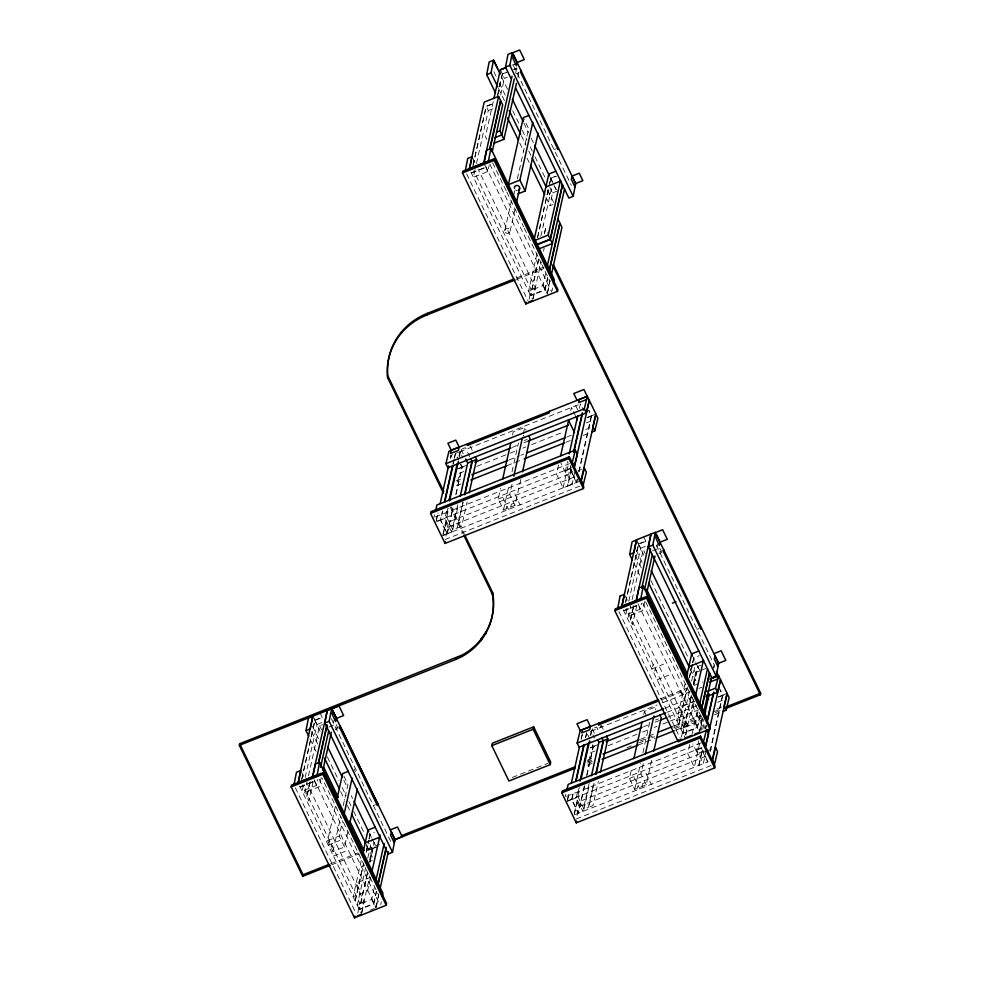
<?xml version="1.0" encoding="UTF-8"?>
<svg xmlns="http://www.w3.org/2000/svg" width="1000" height="1000" viewBox="0 0 1000 1000"><rect width="100%" height="100%" fill="white"/><g stroke="black" fill="none" stroke-linecap="round" stroke-linejoin="round"><path stroke-width="0.75" stroke-dasharray="5 3.75" d="M357.85 913.138L359.787 903.263L302.512 784.812M369.613 860.175L371.812 848.888L369.125 843.312M361.912 912.8L364.113 901.525L306.837 783.075M376.425 906.388L378.625 895.1L322.025 778.062M380.75 904.65L381.3 901.838M529.15 299.237L531.075 289.363L473.8 170.925M552.913 204.488L550.025 205.65L552.5 192.95L549.812 187.375M533.2 298.913L535.4 287.625L478.125 169.188M547.712 292.5L549.925 281.212L541.838 264.488M552.038 290.763L552.587 287.938M681.5 736.938L683.438 727.062L626.15 608.625M693.25 683.975L695.462 672.688L692.763 667.125M685.825 735.2L687.763 725.325L630.487 606.888M713.75 667.938L714.3 665.113L655 542.5M704.4 728.45L704.95 725.638M301.675 779.2L314.887 720.1L312.913 716M301.812 779.488L315.025 720.375L322.225 717.513M303.45 785.088L302.1 791.15L316.512 785.438L317.863 779.375M305.15 777.513L317 724.475L315.025 720.375M309.762 782.938L306.712 796.575L304.725 792.487L307.1 781.875M308.45 775.812L319.637 725.8L322.512 724.663M310.238 781.7L306.85 796.862L308.825 800.95L313.562 779.737M316.512 785.438L314.525 781.338L315.212 778.312M321.175 777.675L319.137 786.762L304.725 792.487M333.375 723.112L334.05 720.088M472.962 165.312L486.175 106.2L493.387 103.338M473.1 165.588L486.312 106.487L493.525 103.625M475.075 169.688L473.387 177.262L487.8 171.537L489.15 165.475M476.438 163.625L488.288 110.575L486.312 106.487M347.875 831.737L344.475 846.975L332.938 851.55L327.663 840.638L335.5 805.588M493.212 101.662L485.412 136.55L486.737 139.275M328.963 842.95L329.475 840.638M497.55 95.213L502.312 73.9L506.625 72.237M497.7 95.45L502.438 74.237M331.05 847.262L331.625 844.7L333.575 848.737M500.675 95.05L504.412 78.325M332.938 851.55L340.775 816.5M343.162 805.837L347.925 784.5L342.65 773.575M487.8 171.537L485.825 167.45L486.5 164.412M344.475 846.975L339.188 836.062L342.6 820.825M515.688 72.838L516.725 68.188L514.75 64.088M517.8 77.213L518.812 72.675L516.7 68.3L513.812 69.438M436.062 521.938L438.088 512.85M450.288 458.288L450.962 455.25L458.462 452.275M361.287 860.362L353.15 896.737L367.562 891.012L370.275 878.888M504.787 230.588L511.413 200.963M355.138 900.825L363.263 864.45M366.312 850.812L368.688 840.2M369.025 838.688L370.037 834.137L374.363 832.425M355.275 901.112L363.738 863.225M366.112 852.613L368.825 840.487M369.162 838.975L370.175 834.425L371.5 837.15M442.663 535.588L446.975 533.862L440.387 520.225L442.413 511.125M452.912 464.15L453.938 459.6M454.275 458.088L455.288 453.537L457.262 457.638M457.7 504.75L451.6 532.038L447.275 533.75L440.675 520.1L442.713 511.012M453.212 464.025L454.225 459.487M454.575 457.962L455.588 453.425L458.888 460.238M513.625 195.613L514.987 189.513M517.375 178.85L528.612 128.562L524 119.012M365.725 867.312L357.25 905.2L371.662 899.488L375.05 884.325M367.75 858.225L371.838 839.938M451.6 532.038L445 518.387L447.038 509.3M458.888 456.25L459.913 451.7L462.55 457.163M447.863 508.5L446.175 516.075L452.775 529.725L457.1 528L462.85 502.238M459.387 456.975L461.075 449.387L465.4 447.675L470.025 457.225M510.075 231.213L515.037 208.988M367.362 872.925L359.225 909.3L373.638 903.575L376.35 891.45M370.075 860.8L374.137 842.613M443 534.062L448.75 508.3M367.5 873.2L359.363 909.575L373.775 903.863L376.488 891.737M369.862 862.6L374.275 842.887L376.25 846.988M361.688 912.15L369.812 875.788M446.975 533.862L452.738 508.1M455.788 494.462L461.887 467.188L460.562 464.45M447.275 533.75L453.038 507.987M456.087 494.35L462.188 467.062L459.55 461.613M452.775 529.725L458.188 505.475M463.15 502.125L457.388 527.888L461.712 526.175L467.137 501.925M378.812 894.312L375.763 907.95L373.775 903.863M537.513 237.312L550.737 178.162M537.65 237.587L548.488 189.1M549.85 183.038L550.862 178.487L556.625 176.2M536.938 253.762L528.538 291.312L542.95 285.587L546.312 270.575M540.85 236.225L552.513 184.075M538.65 259.025L530.525 295.4L544.938 289.688L547.638 277.562M544.412 233.263L545.425 228.713L543.45 224.625M538.787 259.312L530.65 295.688L545.062 289.962L547.775 277.838M544.55 233.55L545.562 229L547.537 233.088M532.975 298.263L541.1 261.887M543.475 251.275L544.15 248.25M520.812 479.475L515.013 505.387L503.488 509.963L498.212 499.05L500.588 488.375M512.513 435.037L513.2 431.987L524.725 427.413L526.05 430.15M550.1 280.413L547.05 294.062L545.062 289.962M503.488 509.963L508.938 485.575M512 471.863L518.475 442.912M506.25 508.638L506.775 506.325M515.013 505.387L509.738 494.475L512.125 483.8M523.362 433.512L524.725 427.413M510.812 506.825L511.388 504.263L515.65 502.575M558.562 465.05L556.525 474.15L563.125 487.788L567.45 486.075L571.175 469.4M570.763 410.487L571.438 407.463L572.75 410.188M574.788 472.062L572.075 484.237L565.475 470.6L567.5 461.5M579.362 408.462L580.375 403.913L583.675 410.737M563.125 487.788L568.888 462.025M571.475 469.288L567.75 485.962L576.4 482.525L569.8 468.888L570.475 465.85M570.775 465.737L570.1 468.762L576.688 482.413L577.375 479.375M576.4 482.525L577.075 479.5M578.763 471.912L591.3 415.838L588.663 410.387M579.062 471.8L591.6 415.725L588.962 410.262M567.625 799.837L569.312 792.25M581.175 739.212L582.188 734.663L583.513 737.387M584.3 786L578.2 813.275L571.6 799.638L573.638 790.537M585.5 737.5L586.512 732.95L583.625 734.087M584.6 785.875L578.5 813.162L571.9 799.513L573.938 790.425M585.788 737.375L586.812 732.825M588.925 784.163L582.825 811.438L576.225 797.8L578.263 788.7M590.112 735.662L591.138 731.112L594.425 737.938M579.087 787.913L577.4 795.487L583.987 809.125L588.312 807.412L593.737 783.162M590.95 734.862L592.3 728.8L596.625 727.087L598.6 731.175M574.212 813.475L579.975 787.712M586.675 775.387L593.112 746.587L591.788 743.863M625.325 603L638.538 543.9L636.55 539.8M586.975 775.275L593.413 746.475L590.763 741.012M625.8 601.775L638.663 544.175L645.875 541.325M627.1 608.888L625.737 614.95L640.15 609.237L641.513 603.175M628.787 601.312L640.65 548.275L638.663 544.175M583.987 809.125L589.75 783.363M633.4 606.737L630.35 620.375L628.375 616.287L630.75 605.675M632.1 599.612L643.275 549.6L645.263 553.7M594.038 783.05L588.612 807.3L592.938 805.575L598.362 781.338M633.875 605.5L630.487 620.662L632.463 624.75L637.212 603.538M644.812 601.475L642.788 610.562L628.375 616.287M657.013 546.912L657.688 543.888M652.613 666.75L653.125 664.45M651.688 760.413L646.237 784.8L634.712 789.375L629.425 778.45L631.812 767.788M643.737 714.45L644.412 711.4L655.95 706.825L655.263 709.875M654.7 671.062L655.263 668.5L657.212 672.537M634.712 789.375L640.5 763.462M642.887 752.8L649.7 722.312M637.475 788.037L638 785.738M646.237 784.8L640.962 773.888L643.35 763.213M642.038 786.237L642.613 783.662L646.862 781.975M680.75 690.662L682.75 694.812L680.75 690.65L680.375 692.325L661.725 699.725M684.925 684.163L676.8 720.537L691.213 714.812L693.925 702.7M678.775 724.625L686.912 688.25L659.475 699.15M689.287 677.65L692.325 664.013M692.675 662.487L693.688 657.95L699.45 655.662M678.913 724.912L687.387 687.025M689.412 677.925L692.463 664.287M692.8 662.775L693.825 658.225L695.8 662.325M689.362 691.112L680.9 729L695.312 723.288L698.7 708.125M691.612 681.062L695.487 663.737M691.35 695.212L682.875 733.1L697.288 727.375L700 715.25M693.713 684.6L697.775 666.413L700.662 665.275M691.137 697L683.012 733.375L697.425 727.663L700.138 715.537M693.85 684.887L697.913 666.7L699.9 670.788M685.662 734.438L693.462 699.587M689.788 744.463L687.75 753.55L694.35 767.2L700.113 741.438M692.15 733.85L697.913 708.088M702.45 718.112L699.4 731.75L697.425 727.663M713.625 668.1L714.312 665.075M706.35 749.95L703.3 763.65L696.7 750L698.725 740.913M701.1 730.3L703.475 719.7M702.812 729.312L704.175 723.25M705.425 728.587L706.1 725.562M705.725 728.475L706.4 725.438M698.675 765.487L702.4 748.812M698.975 765.362L702.7 748.7M709.987 751.325L722.525 695.25L719.225 688.425M710.288 751.213L722.825 695.138L720.175 689.675M433.913 517.463L434.588 514.688M450.275 458.075L450.95 455.3L452.95 459.35M436.225 520.188L438.25 511.863M442.975 535.487L446.025 523L572.85 472.688M446.025 523L448 527.125L444.95 539.6L581.862 485.288M565.125 796.862L565.812 794.087M581.163 738.875L582.175 734.712M567.438 799.6L569.138 792.663M574.2 814.9L577.238 802.412L705.512 751.525M577.238 802.412L579.212 806.525L576.175 819.013L714.525 764.125M552.5 192.95L556.838 191.213M531.075 289.363L535.4 287.625M695.462 672.688L699.788 670.962M371.812 848.888L376.15 847.15M683.438 727.062L687.763 725.325M369.338 861.587L372.225 860.425M359.787 903.263L364.113 901.525M511.85 65.287L514.738 64.138M513.837 69.375L516.725 68.188M502.287 74.013L506.613 72.3M507.3 77.188L504.4 78.388L500.337 69.812M515.938 73.812L518.825 72.613M488.288 110.575L495.5 107.713M471.275 172.887L485.688 167.162L483.7 163.075M471.413 173.162L485.825 167.45M554.038 149.613L556.237 148.725M550.725 178.2L556.5 175.875M516.825 277.85L544.237 266.988M516.475 279.438L543.888 268.562M459.6 451.875L580.662 403.837M524.237 440.625L527.125 439.475M457.562 468.9L461.887 467.188M462.188 467.062L466.512 465.35M586.975 417.562L591.3 415.838M591.6 415.725L595.925 414.012M459.012 468.537L464.775 466.25M512.337 447.375L518.1 445.087M523.862 442.812L528.188 441.087M587.275 417.65L593.038 415.363M463.862 471.512L459.538 473.225L456.488 485.7L460.812 483.988M476.838 466.362L508.537 453.787M509.988 453.212L517.188 450.35M522.95 448.062L525.837 446.925M531.6 444.637L563.312 432.05M586.375 422.912L592.137 420.625M455.962 481.012L463.162 478.162M509.288 459.862L519.375 455.863M520.812 455.288L523.7 454.137M566.938 436.987L571.263 435.275M585.675 429.562L589.987 427.837M506.938 465.688L522.788 459.4M566.025 442.25L570.35 440.538M583.325 435.387L591.962 431.95M435.35 516.888L569.388 463.713M437.325 521L574.237 466.688M437.5 521.362L440.387 520.225M440.675 520.1L445 518.387M565.475 470.6L569.8 468.888M498.212 499.05L509.738 494.475M572.825 471.463L566.188 474.1L560.913 463.175M578.612 470.4L581.5 469.263M448 527.125L574.825 476.8M444.412 534.913L579.888 481.163M638.538 543.9L645.738 541.038M640.65 548.275L646.413 545.988M652.463 550.837L659.675 547.975M659.55 551.912L663.875 550.2M658.9 553.5L661.787 552.35M314.887 720.1L322.088 717.237M317 724.475L322.762 722.188M328.825 727.038L336.025 724.175M623.625 610.575L638.038 604.862M623.763 610.862L638.175 605.15L640.15 609.237M335.913 728.112L340.225 726.4M335.262 729.7L338.137 728.55M299.988 786.775L314.4 781.062M697 629.35L699.188 628.462M300.113 787.062L314.525 781.338M651.825 668.888L663.487 664.262M657.1 679.8L668.763 675.175M701.338 670.212L705.662 668.5M373.35 805.55L375.538 804.675M694.062 685.425L702.712 682M590.825 731.275L657.125 704.975M662.887 702.688L690.275 691.825M698.913 688.4L701.8 687.25M327.663 840.638L339.188 836.062M665.075 708.2L692.45 697.337M328.175 845.088L339.837 840.462M694.275 701.125L679.862 706.838L683.962 715.312M667.038 712.312L694.425 701.45M655.462 720.025L658.35 718.888M512.3 777.45L547.925 763.312M590.225 747.738L593.112 746.587M593.413 746.475L597.725 744.762M718.2 696.963L722.525 695.25M722.825 695.138L727.15 693.413M590.225 747.95L596 745.662M643.55 726.787L649.325 724.5M655.088 722.212L659.412 720.5M668.05 717.075L696.875 705.638M718.5 697.062L725.7 694.2M595.087 750.913L590.763 752.625L587.712 765.113L592.038 763.4M608.062 745.775L636.888 734.338M642.65 732.05L648.413 729.762M654.175 727.475L657.062 726.325M662.825 724.038L668.587 721.75M670.025 721.188L698.85 709.75M717.588 702.312L723.363 700.025M333.462 856L345.125 851.375M587.175 760.425L594.388 757.562M640.512 739.275L656.363 732.975M673.65 726.112L701.038 715.25M716.888 708.962L724.1 706.112M330.55 863.812L358.062 852.9M366.763 849.45L381.238 843.713M586.875 762.125L594.125 759.25M640.462 740.875L646.25 738.575M647.7 738L654.95 735.125M673.775 727.663L701.287 716.737M714.325 711.575L721.562 708.7M331.65 864.825L359.162 853.913M366.4 851.038L377.987 846.438M587.975 763.138L592.312 761.413M627.075 747.625L631.425 745.9M638.663 743.025L645.9 740.163M651.688 737.862L654.587 736.712M674.862 728.662L702.375 717.75M715.413 712.575L721.2 710.288M638.162 745.1L655.45 738.238M675.625 730.238L703.012 719.375M714.538 714.8L723.188 711.363M566.575 796.3L703.487 741.975M370.625 877.325L356.213 883.037L360.312 891.513M567.1 800.975L705.462 746.087M567.288 801.35L571.6 799.638M571.9 799.513L576.225 797.8M696.7 750L701.025 748.288L707.613 761.938M629.425 778.45L640.962 773.888M704.05 750.875L697.412 753.5L692.788 743.95M706.95 750.95L712.725 748.662M579.212 806.525L706.05 756.213M575.325 814.425L708.225 761.725M369.988 910.238L374.312 908.525M513.387 65.537L571.337 185.375M550.862 178.487L552.85 182.575M554.963 186.95L556.275 189.688M501.575 76.95L507.638 89.5M523.812 122.938L528.538 132.688M531.225 138.262L533.925 143.837M550.1 177.275L556.163 189.825M493.875 71.725L496.575 77.3M499.275 82.875L505.337 95.412M512.75 110.738L521.512 128.85M522.188 130.25L526.9 140M530.262 146.962L532.288 151.15M534.987 156.725L545.763 179.013M498.425 88.25L504.487 100.787M521.325 135.625L526.05 145.387M528.737 150.963L531.438 156.525M547.612 189.975L554.35 203.912M547.65 190.525L549.987 195.362M519.7 142.938L523.737 151.3M527.112 158.262L529.138 162.45M545.975 197.288L550.025 205.65M492.638 162.775L506.112 190.637M506.788 192.037L523.638 226.863M524.312 228.263L541.163 263.1M489.762 163.975L551.763 292.162M485.438 165.712L547.438 293.9M542.95 285.587L544.938 289.688M472.738 158.038L475.438 163.612M659.812 548.263L661.125 550.988M470.925 172.125L532.25 298.925M643.763 536.95L647.2 544.05M466.6 173.863L527.925 300.663M575.763 405.75L577.737 409.837M637.8 542.762L643.863 555.3M692.375 655.625L695.75 662.6M696.425 663.988L698.438 668.175M573.413 411.55L575.388 415.65M636.163 550.075L642.225 562.612M650.987 580.725L688.725 658.763M635.312 555.45L641.375 567.987M689.9 668.325L695.962 680.863M690.013 669.05L692.938 675.1M633.675 562.762L639.738 575.3M645.675 601.862L702.275 718.913L699.788 731.6L637.8 603.4M642.8 603.062L703.45 728.475M695.312 723.288L697.288 727.375M701.312 748.175L707.913 761.812M625.087 595.737L627.788 601.312M623.275 609.825L684.987 737.475M618.95 611.562L680.275 738.363M523.362 435.1L524.438 437.312M644.412 711.4L647.712 718.225M514.763 493.812L520.1 504.862M645.987 773.225L651.325 784.262M503.237 498.387L508.575 509.438M634.45 777.8L639.788 788.838M470.025 445.85L472.663 451.3M601.25 725.25L603.225 729.35M461.075 449.387L463.713 454.85M592.3 728.8L594.938 734.262M587.463 734.2L590.112 739.65M451.25 507L464.162 533.713M450.213 507.175L463.125 533.888M336.163 724.463L337.488 727.188M331.35 718.688L390.65 841.312M354.188 769.013L355.5 771.737M320.112 713.138L323.55 720.25M319.637 725.8L321.613 729.887M314.15 718.962L320.213 731.5M343.8 780.275L347.175 787.237M351.213 795.6L352.562 798.388M369.412 833.225L371.425 837.4M372.1 838.8L375.475 845.763M312.512 726.263L318.587 738.812M327.337 756.925L338.8 780.612M342.163 787.575L346.213 795.938M348.913 801.513L350.925 805.7M353.625 811.263L365.075 834.963M311.663 731.65L317.725 744.188M340.637 791.562L344.688 799.925M347.388 805.5L350.075 811.075M366.25 844.525L372.312 857.062M366.375 845.25L369.3 851.3M310.038 738.962L316.1 751.5M319.15 779.262L379.8 904.663M314.15 779.6L376.15 907.8M371.662 899.488L373.638 903.575M301.45 771.938L304.137 777.513M299.637 786.025L361.637 914.212M295.312 787.75L355.95 913.162M598.987 723.15L600.962 727.262M517.475 190.4A2.662 2.462 12.6 0 1 515.5 189.913M505.387 232.413A2.662 2.462 12.6 0 0 509.925 231.838A2.662 2.462 12.6 0 0 506.987 228.438A2.662 2.462 12.6 0 0 505.387 232.413"/><path stroke-width="1.5" d="M377.725 803.812L377.362 805.475L339.913 728.037L340.225 726.4M520.925 70.45L520.55 72.112L520.975 70.412L520.6 72.1L558.05 149.537L558.413 147.875M663.875 550.2L663.5 551.862L663.925 550.15L663.55 551.838L701 629.275L701.375 627.612M293.962 784.963L296.45 772.275L300.775 770.537L298.288 783.238M305.988 730.6L308.475 717.913L312.8 716.175L310.312 728.863L305.988 730.6L308.688 736.175M324.825 723.025L327.312 710.325L331.637 708.6L394.988 839.575L392.5 852.275L388.175 854.013L324.825 723.025L329.15 721.287L331.637 708.6M319.613 762.387L317.125 775.075L312.8 776.812L315.287 764.125L319.613 762.387L382.962 893.375L382.4 896.188M465.25 171.075L467.738 158.387L472.062 156.65L469.85 167.925M495.438 92.775L486.675 74.662L489.162 61.962L493.488 60.237L500.225 74.162M497.75 86.862L491.012 72.925L493.488 60.237M510.9 78.238L505.513 67.088L508 54.387L512.325 52.65L575.675 183.637L573.188 196.337L568.862 198.075L515.625 87.987M490.9 148.488L488.425 161.188L484.087 162.925L486.575 150.225L490.9 148.488L554.25 279.475L553.425 283.712M573.188 196.337L509.837 65.35L512.325 52.65M629.637 554.4L632.125 541.712L636.45 539.975L633.962 552.663L629.637 554.4L632.325 559.975M648.475 546.825L650.95 534.138L655.288 532.4L718.625 663.375L716.137 676.075L711.812 677.812L648.475 546.825L652.8 545.087L655.288 532.4M643.263 586.188L640.775 598.875L636.45 600.612L638.925 587.925L643.263 586.188L706.6 717.175L706.05 719.987M330.2 865.4L302.688 876.325L239.338 745.337L239.688 743.75L462.362 654.963A66.988 62.062 12.6 0 0 481.312 638.862L485.887 632.062A66.988 62.062 12.6 0 0 492.713 592.75L464.837 535.112M291.163 786.85L291.562 785.1L323.263 772.525L386.613 903.5L386.213 905.263L354.513 917.837L291.163 786.85L322.875 774.275L323.263 772.525M443.413 493.113L387.663 377.837L387.7 373.675A68.412 63.388 12.6 0 1 427.388 313.337L513.938 279M312.913 716L298 782.688L312.413 776.963L327.325 710.288M318.463 762.875L326.925 724.987M318.6 763.162L327.062 725.263M320.575 767.25L328.7 730.875M322.863 770.1L331.337 732.212M387.663 377.837L387.35 375.262A68.412 63.388 12.6 0 1 427.038 314.925L427.388 313.337M302.688 876.325L303.038 874.737L239.688 743.75M462.463 172.963L462.85 171.2L494.55 158.625L557.9 289.613L557.513 291.363L525.8 303.938L462.463 172.963L494.162 160.375L494.55 158.625M336.863 799.488L342.65 773.575L348.413 771.3M493.888 98.663L500.337 69.812L506.1 67.525L500.325 69.862M498.612 96.388L483.7 163.075L469.288 168.787L484.2 102.112L498.612 96.388L500.588 100.487L489.75 148.975M489.888 149.262L500.725 100.763L502.7 104.862L492.2 151.838M343.963 814.725L352.137 778.15M493.837 143.3L503.925 139.3L499.825 130.825L512.038 76.225M517.1 62.462L516.375 65.725L512.85 58.225L513.575 54.95L517.1 62.462L524.325 59.6L519.688 50L512.463 52.862M514.325 78.9L501.812 134.925L494.6 137.775M349.588 824.112L357.413 789.062M503.925 139.3L516.45 83.275M430.55 513.413L430.938 511.662L569.3 456.775L583.812 486.788L583.425 488.537L445.062 543.425L430.55 513.413L568.9 458.525L569.3 456.775M451.238 450.188L450.5 453.45L458.438 450.412L459.175 447.15L451.238 450.188L447.887 443.263L455.775 440.125L459.125 447.062M440.125 503.75L448.587 465.863M362.975 852.788L368.062 830.05L375.262 827.188M444.45 502.038L452.575 465.662M444.75 501.925L452.875 465.55M354.513 917.837L354.9 916.087M517.95 193.9L525.163 191.038L519.888 180.125L532.825 122.212M449.075 500.2L457.2 463.825M449.562 500.925L458.363 461.512M516.362 203.062L519.675 188.25M445.062 543.425L445.45 541.675M371.637 872.825L380.1 834.938M525.163 191.038L538.1 133.125M460.225 496.375L467.675 463.038L465.7 458.938M376.062 879.788L384.2 843.413M464.55 494.663L472 461.325L470.675 458.587M464.85 494.55L472.3 461.2L476.625 459.487L475.3 456.763M378.05 883.875L386.175 847.5M378.188 884.163L386.312 847.788M380.163 888.25L388.288 851.875M469.162 492.825L476.625 459.487M394.925 839.475L394.2 842.738L390.675 835.238L391.413 831.963L394.925 839.475L402.15 836.6L397.512 827.013L390.288 829.875M534.188 239.275L548.763 174.075L555.962 171.213M525.8 303.938L526.188 302.188M535.825 244.887L550.237 239.175L548.25 235.075L560.462 180.487M239.338 745.337L456.2 659.3L456.55 657.712M550.237 239.175L562.438 184.575M537.938 249.262L552.35 243.55L550.375 239.45L562.562 184.887M547.312 266.075L564.575 188.875M549.338 269.988L559.837 223L557.863 218.912M502.638 479.237L510.812 442.663M549.475 270.262L559.975 223.287L561.95 227.375L551.45 274.363M572.1 176.025L571.362 179.288L574.888 186.8L575.612 183.538L572.1 176.025L579.225 173.2L582.837 180.662L575.612 183.538M513.825 476.188L522.337 438.088M480.95 640.45L481.312 638.862L480.95 640.45A66.988 62.062 12.6 0 1 462.013 656.55L456.2 659.3M481.213 640.612L485.538 633.663A66.988 62.062 12.6 0 0 492.362 594.338L492.713 592.75M485.538 633.663L485.887 632.062L485.788 633.812M522.513 471.863L530 438.338L528.688 435.6M549.525 411.262L549.163 412.925L467.388 445.412L467.738 443.688L467.362 445.375M491.812 745.65L492.362 743.225L533.675 726.825L550.763 762.188L550.225 764.625L508.913 781.012L491.812 745.65L533.125 729.262L533.675 726.825M560.588 455.962L568.725 419.588M569.2 453.925L577.663 416.037M573.525 452.212L582.325 412.812M573.825 452.088L582.288 414.2M587.225 396.337L586.487 399.613L578.562 402.65L579.288 399.387L587.225 396.337L583.913 389.5L573.787 393.525L577.087 400.363M574.412 467.05L589.325 400.363L595.925 414.012L581.013 480.688M561.775 792.825L562.163 791.075L700.525 736.175L715.037 766.2L714.65 767.95L576.287 822.837L561.775 792.825L700.125 737.938L700.525 736.175M571.35 783.162L579.475 746.787M575.675 781.45L583.8 745.075M575.962 781.325L584.1 744.95M614.812 610.65L615.2 608.9L646.912 596.325L710.25 727.312L709.862 729.062L678.15 741.637L614.812 610.65L646.513 598.075L646.912 596.325M590.388 726.55L589.663 729.825L581.725 732.862L582.463 729.6L590.388 726.55L587.087 719.712L576.95 723.737L580.262 730.575M579.95 781.125L588.425 743.238M581.125 778.812L589.587 740.925M576.287 822.837L576.675 821.087M598.612 724.825L598.962 723.1L598.612 724.825L658.85 700.863M591.45 775.788L598.9 742.45L597.575 739.712M595.775 774.075L603.225 740.725L601.9 738M596.062 773.95L603.525 740.612L607.85 738.9L606.525 736.162M600.388 772.237L607.85 738.9M641.762 588.188L650.575 548.787M644.562 589.538L652.35 554.675M646.513 593.9L654.975 556.013M660.062 542.2L659.325 545.475L655.812 537.962L656.538 534.7L660.062 542.2L667.288 539.338L662.638 529.738L655.413 532.612M633.862 758.65L642.038 722.075M645.387 754.075L653.9 715.975M653.737 751.275L661.225 717.738L659.912 715.013M686.625 676.587L691.7 653.85L698.913 650.987M678.15 741.637L678.55 739.887M695.612 695.113L703.413 660.263M699.375 705.1L707.5 668.725M701.35 709.188L709.488 672.825M701.488 709.475L709.613 673.1M703.462 713.562L711.6 677.2M704.488 715.15L709.225 693.925M718.575 663.275L717.837 666.538L714.325 659.038L715.05 655.763L718.575 663.275L725.8 660.4L721.162 650.812L713.938 653.675M706.775 722.525L713.213 693.725M707.075 722.412L713.85 692.1M716.462 671.65L718.45 675.75L717.712 679.025L709.788 682.062M705.638 746.462L720.55 679.775L718.562 675.7L709.912 679.137M712.237 760.1L727.15 693.413L720.55 679.775L717.487 692.3L705.962 696.875M725.55 708.562L760.312 694.775L760.662 693.188L553.575 264.95M445.925 463.663L448.975 451.188L587.337 396.3L589.312 400.412L586.263 412.887L447.9 467.775L445.925 463.663L584.288 408.775L587.337 396.3M435.6 510.525L436.95 504.975L575.312 450.087L577.288 454.2L574.237 466.688L572.263 462.562L575.312 450.087M594.85 430.812L597.9 418.338L595.925 414.212L592.875 426.7L594.85 430.812L591.962 431.95M665.6 712.887L579.125 747.188L577.15 743.075L580.2 730.6L658.025 699.725M566.825 789.938L568.175 784.388L682.038 739.212M717.487 692.3L715.512 688.188L718.562 675.7M726.075 710.225L729.125 697.738L727.15 693.625L724.1 706.112L726.075 710.225L723.188 711.363M481.562 639.025L486.15 632.225M505.513 67.088L509.837 65.35M486.675 74.662L491.012 72.925M528.587 302.062L532.925 300.325M357.3 915.95L361.637 914.212M529.1 115.35L523.337 117.638L508.35 184.7L519.888 180.125M496.95 131.975L499.825 130.825M533.837 240.8L548.25 235.075M535.962 245.175L550.375 239.45M427.038 314.925L515.025 280.012M467.675 463.038L472 461.325M474.862 462.25L510.887 447.95M528.188 441.087L568.538 425.087M471.812 474.725L507.837 460.438M526.575 453L565.487 437.562M470.9 479.988L506.938 465.688M524.225 458.825L564.587 442.825M339.913 728.037L340.288 726.35L377.738 803.787M672.487 603.138L676 601.737M577.15 743.075L663.625 708.775M706.862 691.612L715.512 688.188M598.9 742.45L603.225 740.725M606.087 741.65L642.113 727.362M660.85 719.925L666.612 717.638M603.038 754.137L639.062 739.837M657.8 732.412L672.212 726.688M303.038 874.737L329.1 864.388M360.962 851.75L363.862 850.6M401.512 835.662L575.3 766.725M725.9 706.975L760.662 693.188M393.913 840.125L574.938 768.312M602.125 759.388L638.162 745.1M656.888 737.663L674.188 730.8M684.912 738.075L692.125 735.212M695.013 734.075L699.325 732.35M545.887 186.887L560.662 181.137M688.85 666.637L703.625 660.875M365.2 842.837L379.975 837.075M710.512 678.787L718.45 675.75M568.375 419.988L574.5 432.5M704.362 709.125L705.713 711.912M493.6 60.062L495.575 64.15M495.712 64.438L497.688 68.525M512.362 99.25L523.138 121.538M534.6 145.238L549.425 175.888M509.2 110.55L520.662 134.238M532.112 157.925L546.263 187.188M507.562 117.863L518.35 140.15M530.475 165.238L544.625 194.5M552.537 265.138L760.312 694.775M494.162 160.375L557.513 291.363M652.8 545.087L716.137 676.075M651.275 570.625L692.375 655.625M576.05 417.013L577.375 419.738M706.612 695.062L708.6 699.15M648.787 583.325L689.225 666.925M646.488 589.237L687.588 674.237M646.513 598.075L709.862 729.062M568.9 458.525L583.425 488.537M700.125 737.938L714.65 767.95M388.013 376.25L443.762 491.538M463.812 535.288L492.362 594.338M533.125 729.262L550.225 764.625M329.15 721.287L392.5 852.275M327.625 746.825L342.45 777.487M353.913 801.175L368.738 831.825M324.475 758.125L339.3 788.775M351.425 813.863L365.575 843.125M323.512 766.825L338.338 797.487M349.787 821.175L363.938 850.438M322.875 774.275L386.213 905.263M584.288 408.775L586.263 412.887M514.412 188.275A2.662 2.462 12.6 0 1 517.962 185.65A2.662 2.462 12.6 0 1 518.725 189.9M620.087 596.075L617.6 608.775L621.938 607.038L624.412 594.338L620.087 596.075M332.887 710.888L332.163 714.163L335.675 721.663L336.413 718.4L332.887 710.888M636.55 539.8L621.65 606.487L636.062 600.775L650.962 534.087L636.55 539.8M584.375 468.113L581.325 480.6L583.3 484.712L586.35 472.225L584.375 468.113M706.538 729.5L703.487 741.975L705.462 746.087L708.512 733.612L706.538 729.5M715.6 747.525L712.55 760L714.525 764.125L717.575 751.637L715.6 747.525M339 705.938L331.775 708.8L336.413 718.4L343.638 715.537L339 705.938"/></g></svg>
